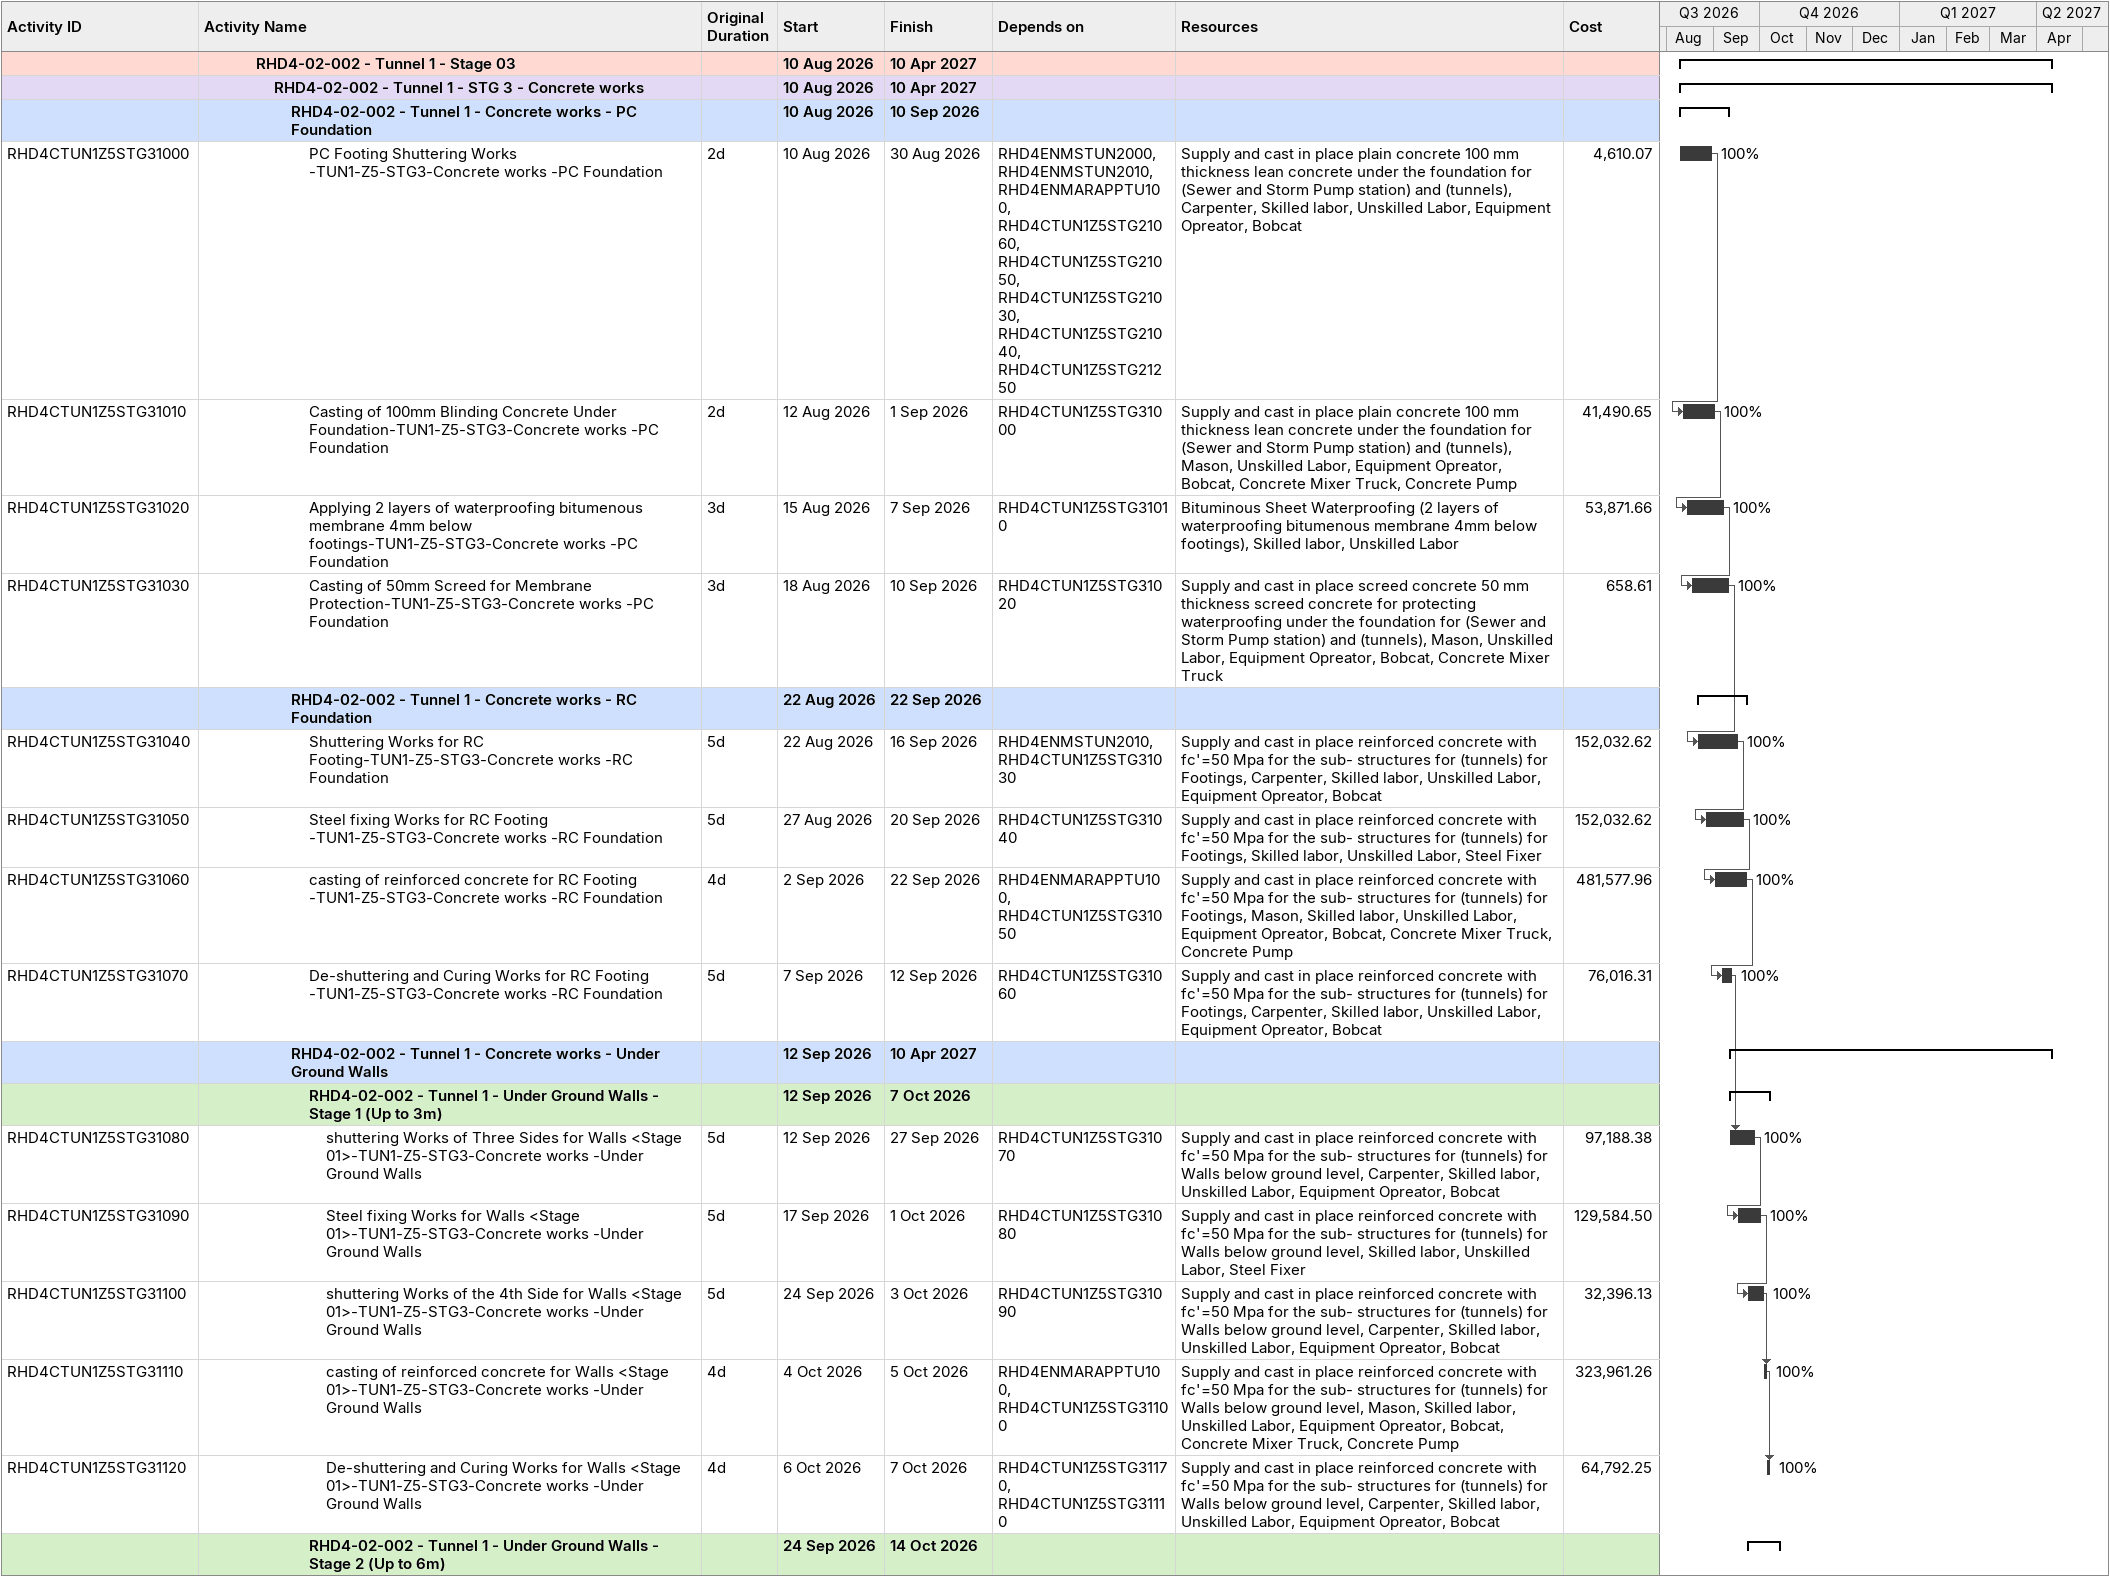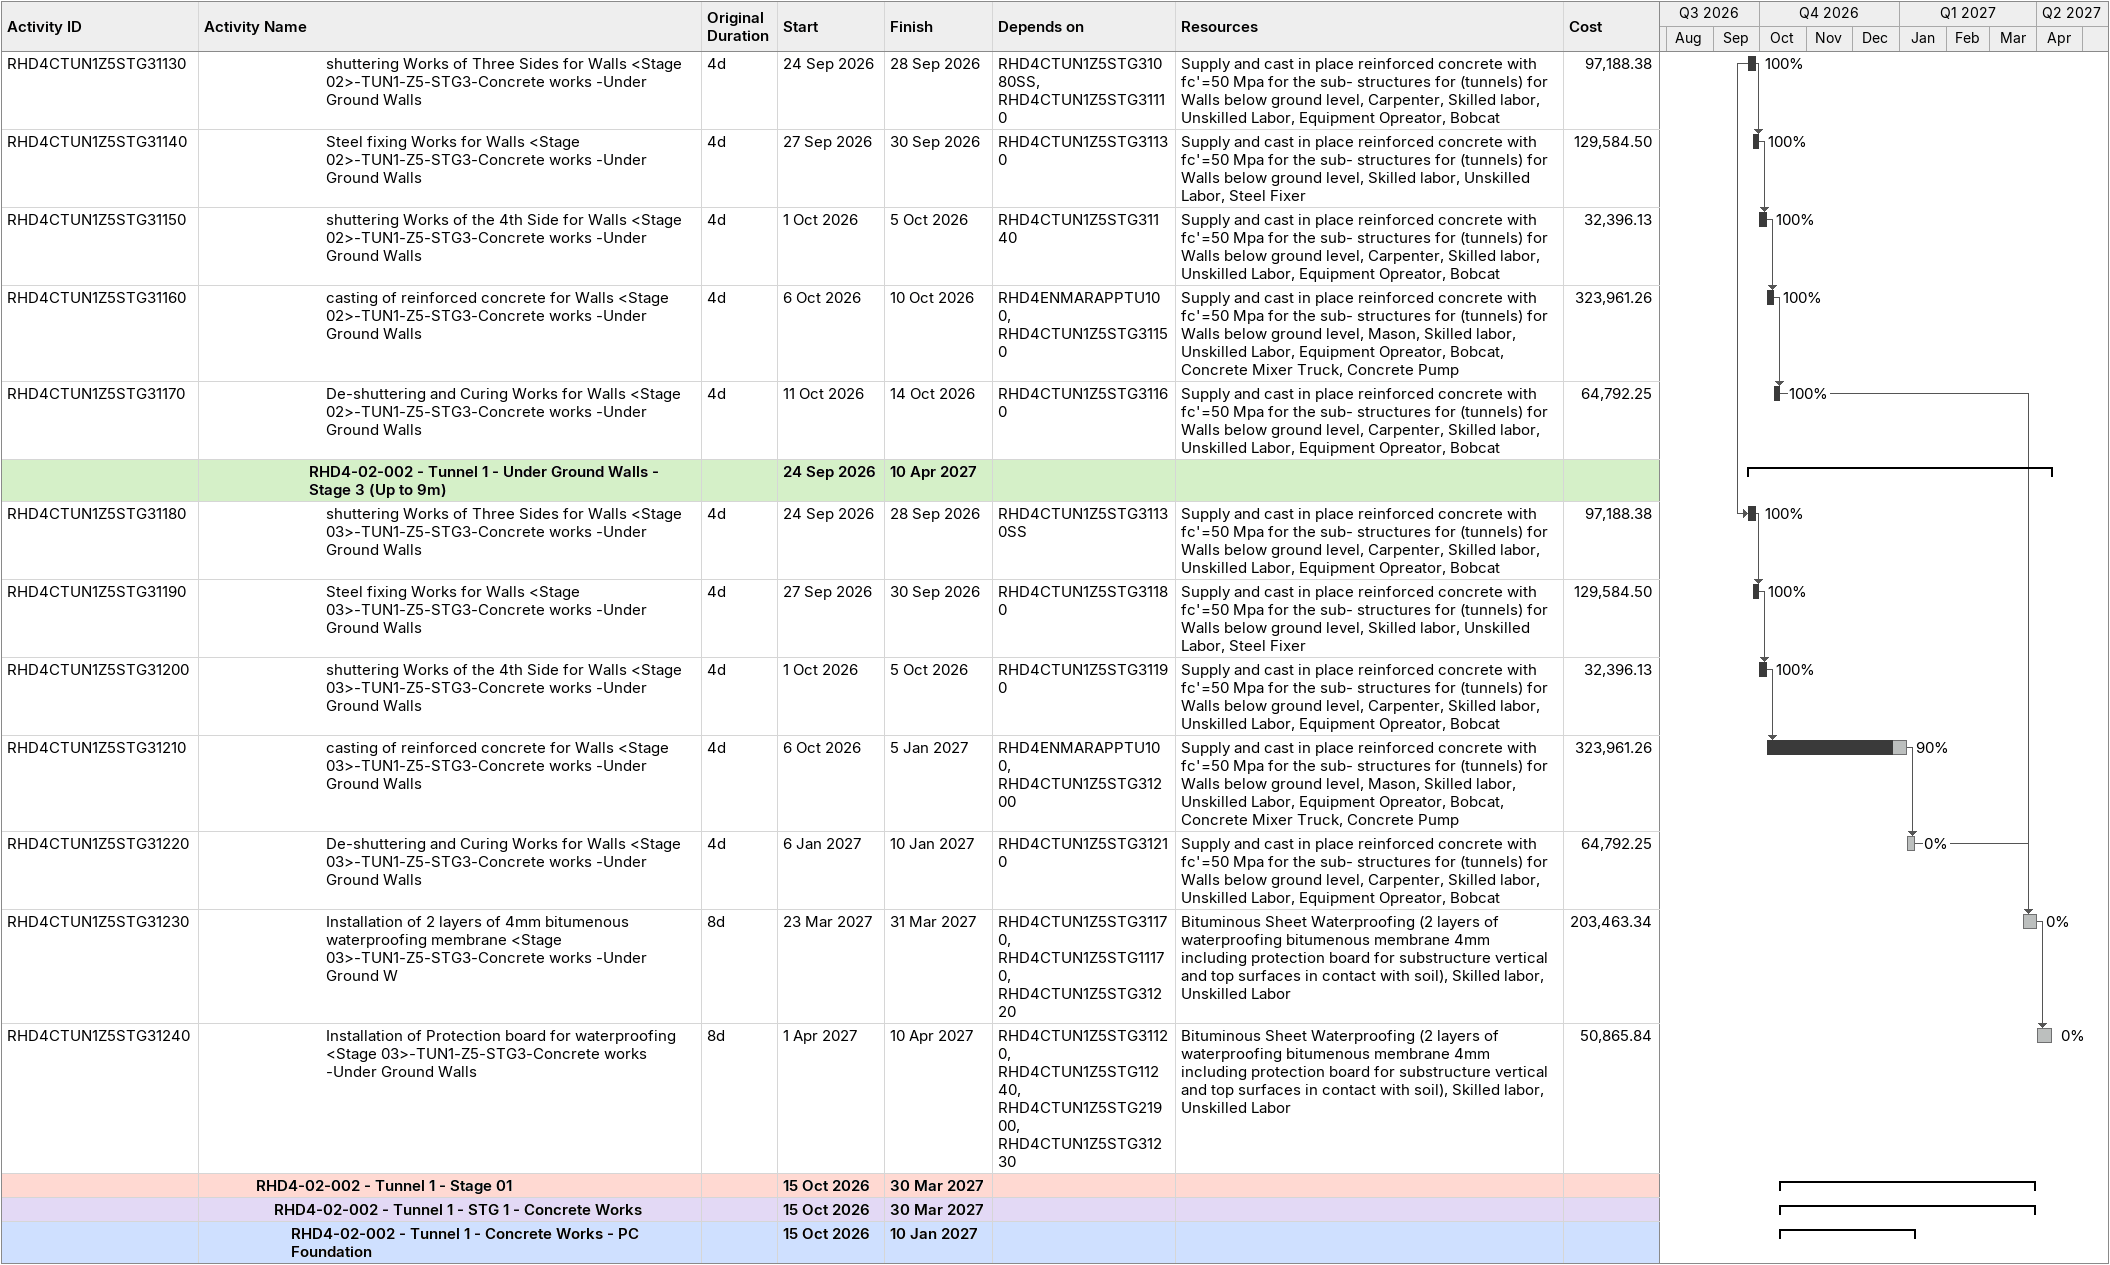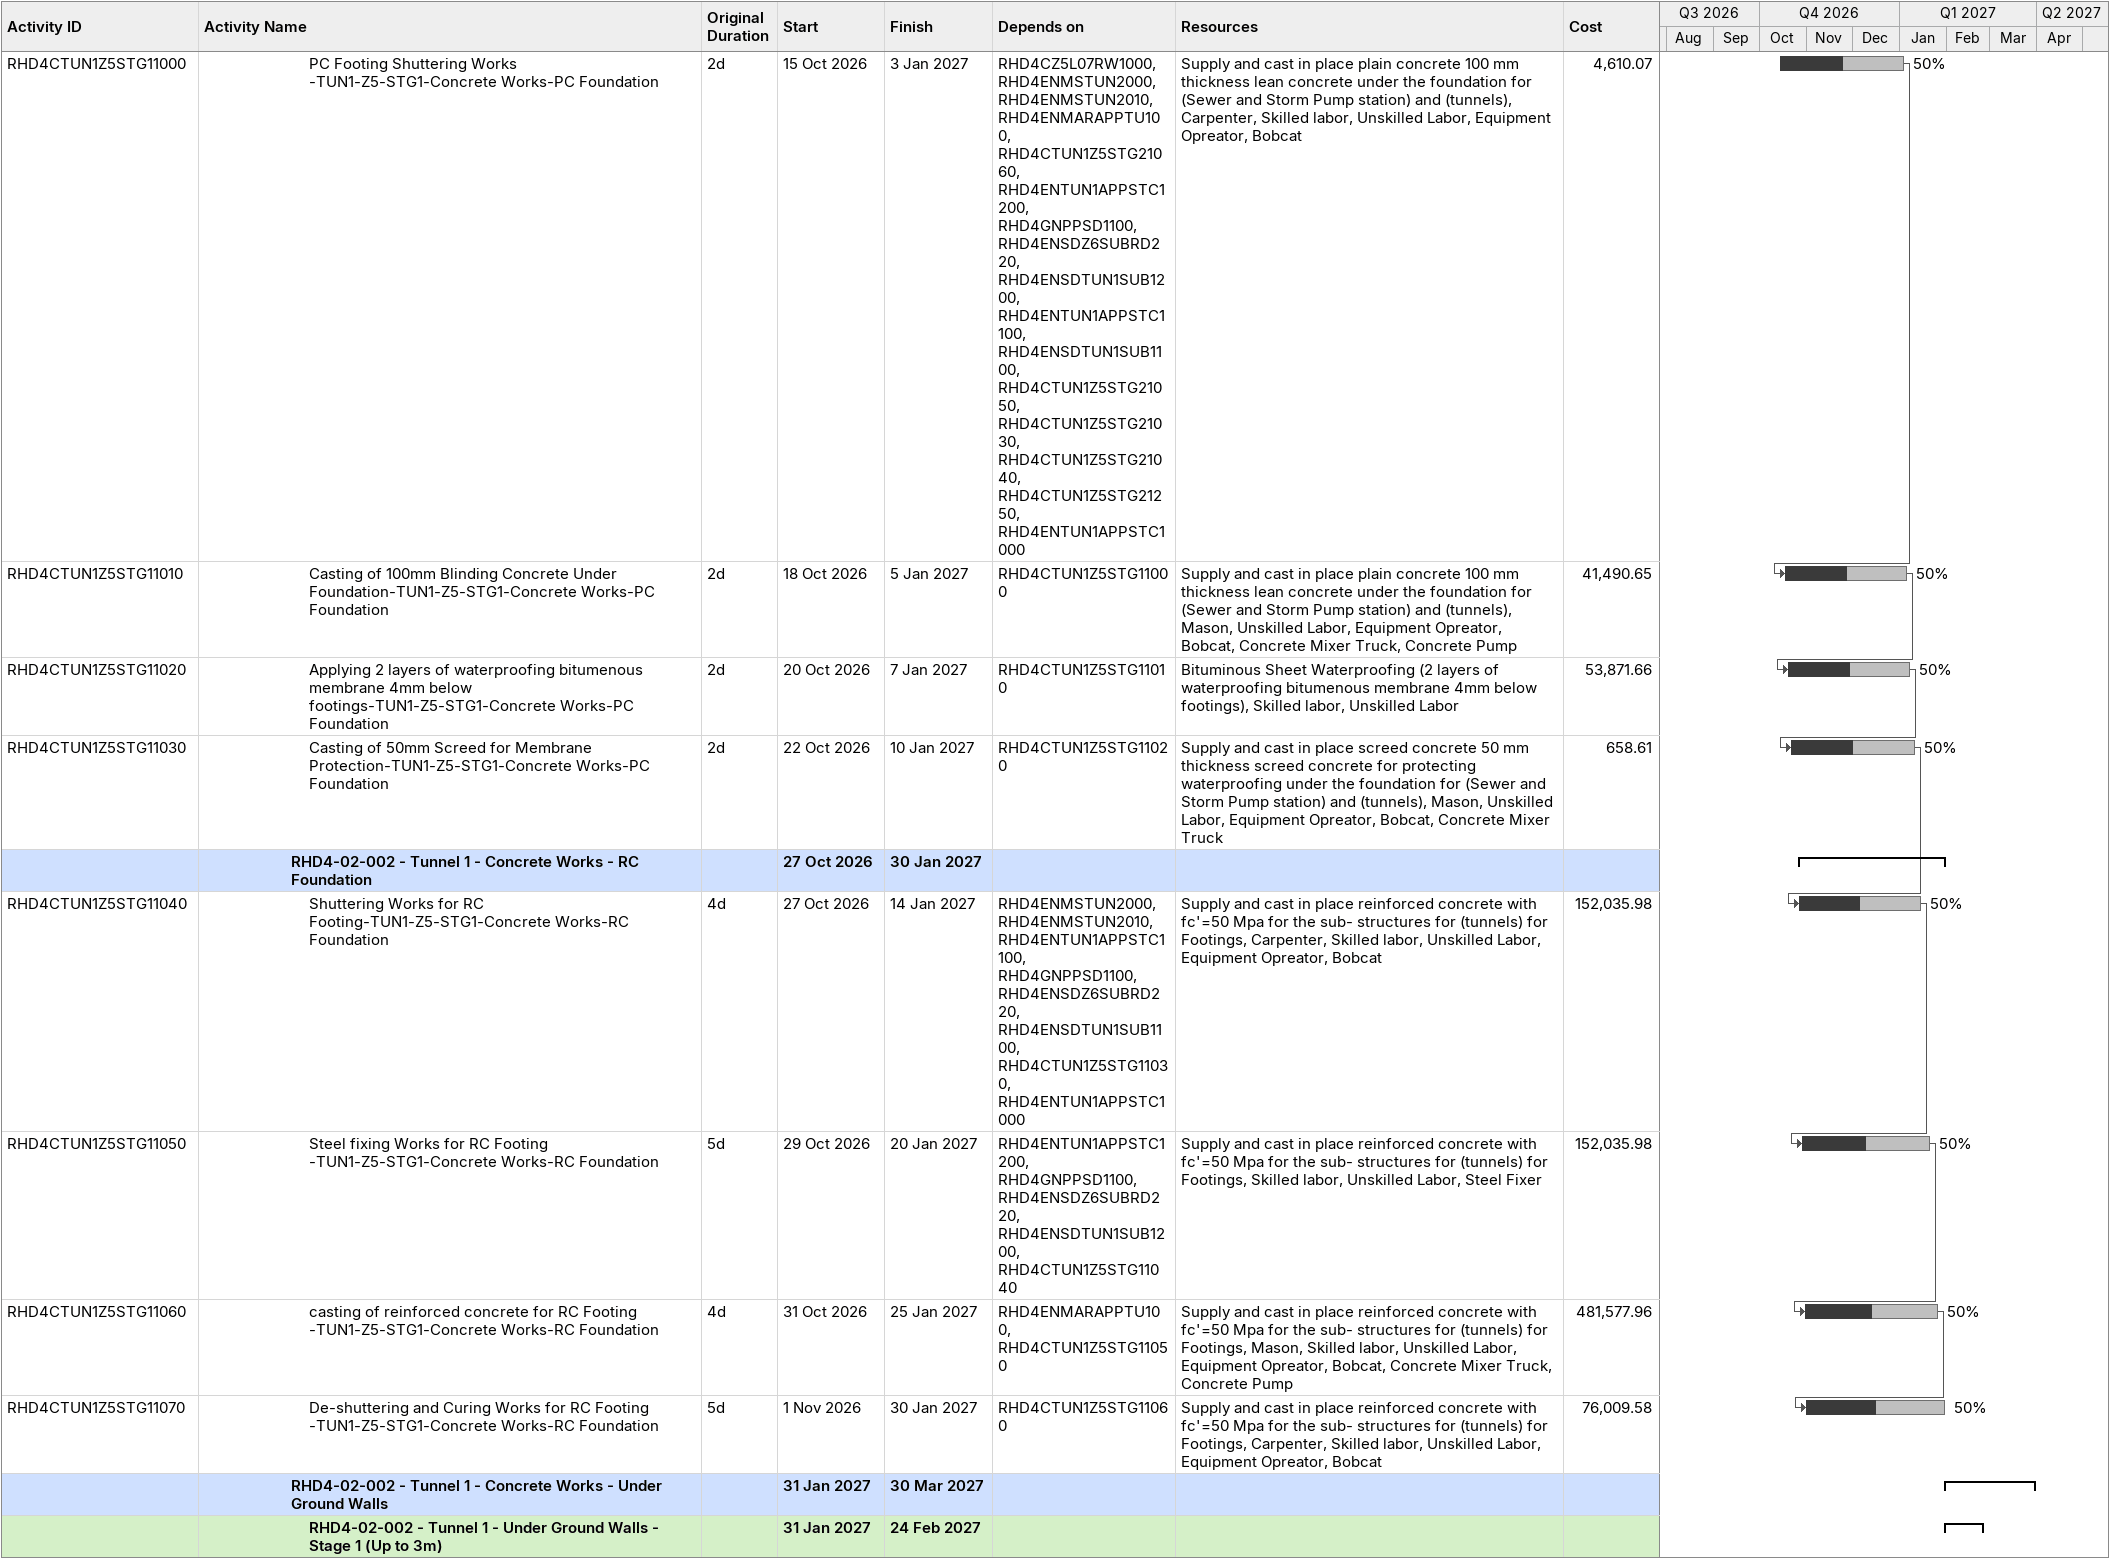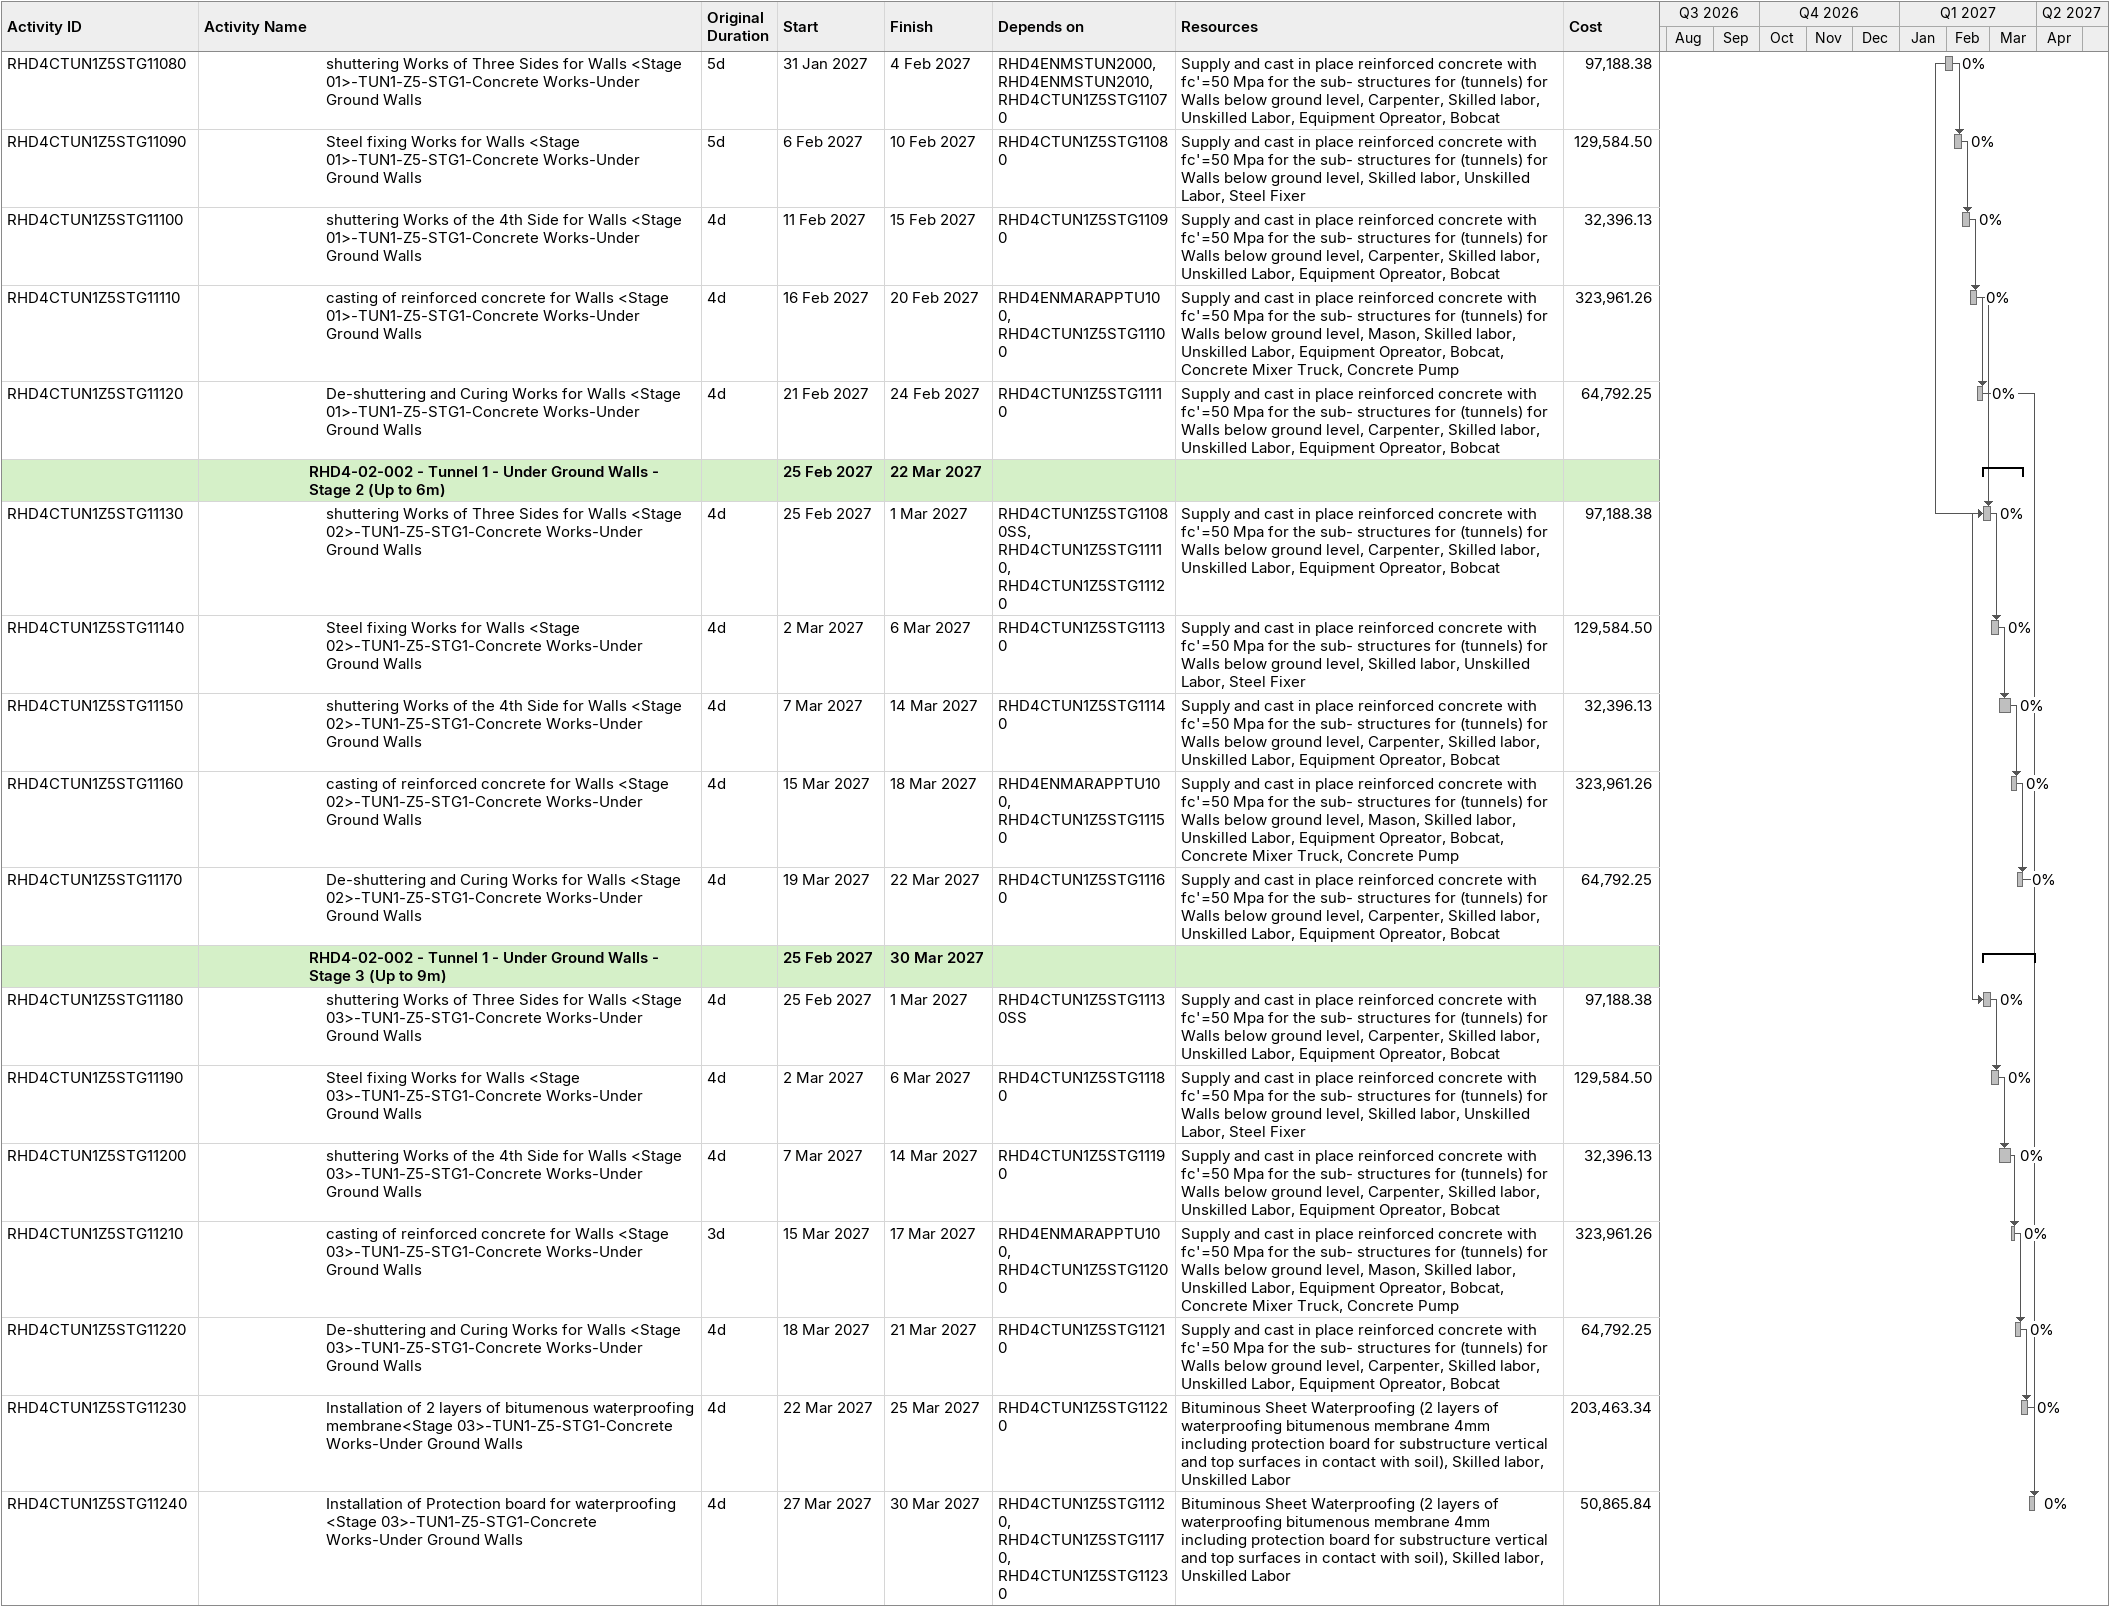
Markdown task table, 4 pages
| ID | Level | Task | Original duration | Start | Finish | Predecessors | Resources | % complete | Cost |
|---|---|---|---|---|---|---|---|---|---|
|  | 4 | **RHD4-02-002 - Tunnel 1 - Stage 03** |  | 2026-08-10 | 2027-04-10 |  |  |  |  |
|  | 5 | **RHD4-02-002 - Tunnel 1 - STG 3 - Concrete works** |  | 2026-08-10 | 2027-04-10 |  |  |  |  |
|  | 6 | **RHD4-02-002 - Tunnel 1 - Concrete works - PC Foundation** |  | 2026-08-10 | 2026-09-10 |  |  |  |  |
| RHD4CTUN1Z5STG31000 | 7 | PC Footing Shuttering Works -TUN1-Z5-STG3-Concrete works -PC Foundation | 2d | 2026-08-10 | 2026-08-30 | RHD4ENMSTUN2000, RHD4ENMSTUN2010, RHD4ENMARAPPTU100, RHD4CTUN1Z5STG21060, RHD4CTUN1Z5STG21050, RHD4CTUN1Z5STG21030, RHD4CTUN1Z5STG21040, RHD4CTUN1Z5STG21250 | Supply and cast in place plain concrete 100 mm thickness lean concrete under the foundation for (Sewer and Storm Pump station) and (tunnels), Carpenter, Skilled labor, Unskilled Labor, Equipment Opreator, Bobcat | 100 | 4610.07 |
| RHD4CTUN1Z5STG31010 | 7 | Casting of 100mm Blinding Concrete Under Foundation-TUN1-Z5-STG3-Concrete works -PC Foundation | 2d | 2026-08-12 | 2026-09-01 | RHD4CTUN1Z5STG31000 | Supply and cast in place plain concrete 100 mm thickness lean concrete under the foundation for (Sewer and Storm Pump station) and (tunnels), Mason, Unskilled Labor, Equipment Opreator, Bobcat, Concrete Mixer Truck, Concrete Pump | 100 | 41490.65 |
| RHD4CTUN1Z5STG31020 | 7 | Applying 2 layers of waterproofing bitumenous membrane 4mm below footings-TUN1-Z5-STG3-Concrete works -PC Foundation | 3d | 2026-08-15 | 2026-09-07 | RHD4CTUN1Z5STG31010 | Bituminous Sheet Waterproofing (2 layers of waterproofing bitumenous membrane 4mm below footings), Skilled labor, Unskilled Labor | 100 | 53871.66 |
| RHD4CTUN1Z5STG31030 | 7 | Casting of 50mm Screed for Membrane Protection-TUN1-Z5-STG3-Concrete works -PC Foundation | 3d | 2026-08-18 | 2026-09-10 | RHD4CTUN1Z5STG31020 | Supply and cast in place screed concrete 50 mm thickness screed concrete for protecting waterproofing under the foundation for (Sewer and Storm Pump station) and (tunnels), Mason, Unskilled Labor, Equipment Opreator, Bobcat, Concrete Mixer Truck | 100 | 658.61 |
|  | 6 | **RHD4-02-002 - Tunnel 1 - Concrete works - RC Foundation** |  | 2026-08-22 | 2026-09-22 |  |  |  |  |
| RHD4CTUN1Z5STG31040 | 7 | Shuttering Works for RC Footing-TUN1-Z5-STG3-Concrete works -RC Foundation | 5d | 2026-08-22 | 2026-09-16 | RHD4ENMSTUN2010, RHD4CTUN1Z5STG31030 | Supply and cast in place reinforced concrete with fc'=50 Mpa for the sub- structures for (tunnels) for Footings, Carpenter, Skilled labor, Unskilled Labor, Equipment Opreator, Bobcat | 100 | 152032.62 |
| RHD4CTUN1Z5STG31050 | 7 | Steel fixing Works for RC Footing -TUN1-Z5-STG3-Concrete works -RC Foundation | 5d | 2026-08-27 | 2026-09-20 | RHD4CTUN1Z5STG31040 | Supply and cast in place reinforced concrete with fc'=50 Mpa for the sub- structures for (tunnels) for Footings, Skilled labor, Unskilled Labor, Steel Fixer | 100 | 152032.62 |
| RHD4CTUN1Z5STG31060 | 7 | casting of reinforced concrete for RC Footing -TUN1-Z5-STG3-Concrete works -RC Foundation | 4d | 2026-09-02 | 2026-09-22 | RHD4ENMARAPPTU100, RHD4CTUN1Z5STG31050 | Supply and cast in place reinforced concrete with fc'=50 Mpa for the sub- structures for (tunnels) for Footings, Mason, Skilled labor, Unskilled Labor, Equipment Opreator, Bobcat, Concrete Mixer Truck, Concrete Pump | 100 | 481577.96 |
| RHD4CTUN1Z5STG31070 | 7 | De-shuttering and Curing Works for RC Footing -TUN1-Z5-STG3-Concrete works -RC Foundation | 5d | 2026-09-07 | 2026-09-12 | RHD4CTUN1Z5STG31060 | Supply and cast in place reinforced concrete with fc'=50 Mpa for the sub- structures for (tunnels) for Footings, Carpenter, Skilled labor, Unskilled Labor, Equipment Opreator, Bobcat | 100 | 76016.31 |
|  | 6 | **RHD4-02-002 - Tunnel 1 - Concrete works - Under Ground Walls** |  | 2026-09-12 | 2027-04-10 |  |  |  |  |
|  | 7 | **RHD4-02-002 - Tunnel 1 - Under Ground Walls - Stage 1 (Up to 3m)** |  | 2026-09-12 | 2026-10-07 |  |  |  |  |
| RHD4CTUN1Z5STG31080 | 8 | shuttering Works of Three Sides for Walls <Stage 01>-TUN1-Z5-STG3-Concrete works -Under Ground Walls | 5d | 2026-09-12 | 2026-09-27 | RHD4CTUN1Z5STG31070 | Supply and cast in place reinforced concrete with fc'=50 Mpa for the sub- structures for (tunnels) for Walls below ground level, Carpenter, Skilled labor, Unskilled Labor, Equipment Opreator, Bobcat | 100 | 97188.38 |
| RHD4CTUN1Z5STG31090 | 8 | Steel fixing Works for Walls <Stage 01>-TUN1-Z5-STG3-Concrete works -Under Ground Walls | 5d | 2026-09-17 | 2026-10-01 | RHD4CTUN1Z5STG31080 | Supply and cast in place reinforced concrete with fc'=50 Mpa for the sub- structures for (tunnels) for Walls below ground level, Skilled labor, Unskilled Labor, Steel Fixer | 100 | 129584.50 |
| RHD4CTUN1Z5STG31100 | 8 | shuttering Works of the 4th Side for Walls <Stage 01>-TUN1-Z5-STG3-Concrete works -Under Ground Walls | 5d | 2026-09-24 | 2026-10-03 | RHD4CTUN1Z5STG31090 | Supply and cast in place reinforced concrete with fc'=50 Mpa for the sub- structures for (tunnels) for Walls below ground level, Carpenter, Skilled labor, Unskilled Labor, Equipment Opreator, Bobcat | 100 | 32396.13 |
| RHD4CTUN1Z5STG31110 | 8 | casting of reinforced concrete for Walls <Stage 01>-TUN1-Z5-STG3-Concrete works -Under Ground Walls | 4d | 2026-10-04 | 2026-10-05 | RHD4ENMARAPPTU100, RHD4CTUN1Z5STG31100 | Supply and cast in place reinforced concrete with fc'=50 Mpa for the sub- structures for (tunnels) for Walls below ground level, Mason, Skilled labor, Unskilled Labor, Equipment Opreator, Bobcat, Concrete Mixer Truck, Concrete Pump | 100 | 323961.26 |
| RHD4CTUN1Z5STG31120 | 8 | De-shuttering and Curing Works for Walls <Stage 01>-TUN1-Z5-STG3-Concrete works -Under Ground Walls | 4d | 2026-10-06 | 2026-10-07 | RHD4CTUN1Z5STG31170, RHD4CTUN1Z5STG31110 | Supply and cast in place reinforced concrete with fc'=50 Mpa for the sub- structures for (tunnels) for Walls below ground level, Carpenter, Skilled labor, Unskilled Labor, Equipment Opreator, Bobcat | 100 | 64792.25 |
|  | 7 | **RHD4-02-002 - Tunnel 1 - Under Ground Walls - Stage 2 (Up to 6m)** |  | 2026-09-24 | 2026-10-14 |  |  |  |  |
| RHD4CTUN1Z5STG31130 | 8 | shuttering Works of Three Sides for Walls <Stage 02>-TUN1-Z5-STG3-Concrete works -Under Ground Walls | 4d | 2026-09-24 | 2026-09-28 | RHD4CTUN1Z5STG31080SS, RHD4CTUN1Z5STG31110 | Supply and cast in place reinforced concrete with fc'=50 Mpa for the sub- structures for (tunnels) for Walls below ground level, Carpenter, Skilled labor, Unskilled Labor, Equipment Opreator, Bobcat | 100 | 97188.38 |
| RHD4CTUN1Z5STG31140 | 8 | Steel fixing Works for Walls <Stage 02>-TUN1-Z5-STG3-Concrete works -Under Ground Walls | 4d | 2026-09-27 | 2026-09-30 | RHD4CTUN1Z5STG31130 | Supply and cast in place reinforced concrete with fc'=50 Mpa for the sub- structures for (tunnels) for Walls below ground level, Skilled labor, Unskilled Labor, Steel Fixer | 100 | 129584.50 |
| RHD4CTUN1Z5STG31150 | 8 | shuttering Works of the 4th Side for Walls <Stage 02>-TUN1-Z5-STG3-Concrete works -Under Ground Walls | 4d | 2026-10-01 | 2026-10-05 | RHD4CTUN1Z5STG31140 | Supply and cast in place reinforced concrete with fc'=50 Mpa for the sub- structures for (tunnels) for Walls below ground level, Carpenter, Skilled labor, Unskilled Labor, Equipment Opreator, Bobcat | 100 | 32396.13 |
| RHD4CTUN1Z5STG31160 | 8 | casting of reinforced concrete for Walls <Stage 02>-TUN1-Z5-STG3-Concrete works -Under Ground Walls | 4d | 2026-10-06 | 2026-10-10 | RHD4ENMARAPPTU100, RHD4CTUN1Z5STG31150 | Supply and cast in place reinforced concrete with fc'=50 Mpa for the sub- structures for (tunnels) for Walls below ground level, Mason, Skilled labor, Unskilled Labor, Equipment Opreator, Bobcat, Concrete Mixer Truck, Concrete Pump | 100 | 323961.26 |
| RHD4CTUN1Z5STG31170 | 8 | De-shuttering and Curing Works for Walls <Stage 02>-TUN1-Z5-STG3-Concrete works -Under Ground Walls | 4d | 2026-10-11 | 2026-10-14 | RHD4CTUN1Z5STG31160 | Supply and cast in place reinforced concrete with fc'=50 Mpa for the sub- structures for (tunnels) for Walls below ground level, Carpenter, Skilled labor, Unskilled Labor, Equipment Opreator, Bobcat | 100 | 64792.25 |
|  | 7 | **RHD4-02-002 - Tunnel 1 - Under Ground Walls - Stage 3 (Up to 9m)** |  | 2026-09-24 | 2027-04-10 |  |  |  |  |
| RHD4CTUN1Z5STG31180 | 8 | shuttering Works of Three Sides for Walls <Stage 03>-TUN1-Z5-STG3-Concrete works -Under Ground Walls | 4d | 2026-09-24 | 2026-09-28 | RHD4CTUN1Z5STG31130SS | Supply and cast in place reinforced concrete with fc'=50 Mpa for the sub- structures for (tunnels) for Walls below ground level, Carpenter, Skilled labor, Unskilled Labor, Equipment Opreator, Bobcat | 100 | 97188.38 |
| RHD4CTUN1Z5STG31190 | 8 | Steel fixing Works for Walls <Stage 03>-TUN1-Z5-STG3-Concrete works -Under Ground Walls | 4d | 2026-09-27 | 2026-09-30 | RHD4CTUN1Z5STG31180 | Supply and cast in place reinforced concrete with fc'=50 Mpa for the sub- structures for (tunnels) for Walls below ground level, Skilled labor, Unskilled Labor, Steel Fixer | 100 | 129584.50 |
| RHD4CTUN1Z5STG31200 | 8 | shuttering Works of the 4th Side for Walls <Stage 03>-TUN1-Z5-STG3-Concrete works -Under Ground Walls | 4d | 2026-10-01 | 2026-10-05 | RHD4CTUN1Z5STG31190 | Supply and cast in place reinforced concrete with fc'=50 Mpa for the sub- structures for (tunnels) for Walls below ground level, Carpenter, Skilled labor, Unskilled Labor, Equipment Opreator, Bobcat | 100 | 32396.13 |
| RHD4CTUN1Z5STG31210 | 8 | casting of reinforced concrete for Walls <Stage 03>-TUN1-Z5-STG3-Concrete works -Under Ground Walls | 4d | 2026-10-06 | 2027-01-05 | RHD4ENMARAPPTU100, RHD4CTUN1Z5STG31200 | Supply and cast in place reinforced concrete with fc'=50 Mpa for the sub- structures for (tunnels) for Walls below ground level, Mason, Skilled labor, Unskilled Labor, Equipment Opreator, Bobcat, Concrete Mixer Truck, Concrete Pump | 90 | 323961.26 |
| RHD4CTUN1Z5STG31220 | 8 | De-shuttering and Curing Works for Walls <Stage 03>-TUN1-Z5-STG3-Concrete works -Under Ground Walls | 4d | 2027-01-06 | 2027-01-10 | RHD4CTUN1Z5STG31210 | Supply and cast in place reinforced concrete with fc'=50 Mpa for the sub- structures for (tunnels) for Walls below ground level, Carpenter, Skilled labor, Unskilled Labor, Equipment Opreator, Bobcat | 0 | 64792.25 |
| RHD4CTUN1Z5STG31230 | 8 | Installation of 2 layers of 4mm bitumenous waterproofing membrane <Stage 03>-TUN1-Z5-STG3-Concrete works -Under Ground W | 8d | 2027-03-23 | 2027-03-31 | RHD4CTUN1Z5STG31170, RHD4CTUN1Z5STG11170, RHD4CTUN1Z5STG31220 | Bituminous Sheet Waterproofing (2 layers of waterproofing bitumenous membrane 4mm including protection board for substructure vertical and top surfaces in contact with soil), Skilled labor, Unskilled Labor | 0 | 203463.34 |
| RHD4CTUN1Z5STG31240 | 8 | Installation of Protection board for waterproofing <Stage 03>-TUN1-Z5-STG3-Concrete works -Under Ground Walls | 8d | 2027-04-01 | 2027-04-10 | RHD4CTUN1Z5STG31120, RHD4CTUN1Z5STG11240, RHD4CTUN1Z5STG21900, RHD4CTUN1Z5STG31230 | Bituminous Sheet Waterproofing (2 layers of waterproofing bitumenous membrane 4mm including protection board for substructure vertical and top surfaces in contact with soil), Skilled labor, Unskilled Labor | 0 | 50865.84 |
|  | 4 | **RHD4-02-002 - Tunnel 1 - Stage 01** |  | 2026-10-15 | 2027-03-30 |  |  |  |  |
|  | 5 | **RHD4-02-002 - Tunnel 1 - STG 1 - Concrete Works** |  | 2026-10-15 | 2027-03-30 |  |  |  |  |
|  | 6 | **RHD4-02-002 - Tunnel 1 - Concrete Works - PC Foundation** |  | 2026-10-15 | 2027-01-10 |  |  |  |  |
| RHD4CTUN1Z5STG11000 | 7 | PC Footing Shuttering Works -TUN1-Z5-STG1-Concrete Works-PC Foundation | 2d | 2026-10-15 | 2027-01-03 | RHD4CZ5L07RW1000, RHD4ENMSTUN2000, RHD4ENMSTUN2010, RHD4ENMARAPPTU100, RHD4CTUN1Z5STG21060, RHD4ENTUN1APPSTC1200, RHD4GNPPSD1100, RHD4ENSDZ6SUBRD220, RHD4ENSDTUN1SUB1200, RHD4ENTUN1APPSTC1100, RHD4ENSDTUN1SUB1100, RHD4CTUN1Z5STG21050, RHD4CTUN1Z5STG21030, RHD4CTUN1Z5STG21040, RHD4CTUN1Z5STG21250, RHD4ENTUN1APPSTC1000 | Supply and cast in place plain concrete 100 mm thickness lean concrete under the foundation for (Sewer and Storm Pump station) and (tunnels), Carpenter, Skilled labor, Unskilled Labor, Equipment Opreator, Bobcat | 50 | 4610.07 |
| RHD4CTUN1Z5STG11010 | 7 | Casting of 100mm Blinding Concrete Under Foundation-TUN1-Z5-STG1-Concrete Works-PC Foundation | 2d | 2026-10-18 | 2027-01-05 | RHD4CTUN1Z5STG11000 | Supply and cast in place plain concrete 100 mm thickness lean concrete under the foundation for (Sewer and Storm Pump station) and (tunnels), Mason, Unskilled Labor, Equipment Opreator, Bobcat, Concrete Mixer Truck, Concrete Pump | 50 | 41490.65 |
| RHD4CTUN1Z5STG11020 | 7 | Applying 2 layers of waterproofing bitumenous membrane 4mm below footings-TUN1-Z5-STG1-Concrete Works-PC Foundation | 2d | 2026-10-20 | 2027-01-07 | RHD4CTUN1Z5STG11010 | Bituminous Sheet Waterproofing (2 layers of waterproofing bitumenous membrane 4mm below footings), Skilled labor, Unskilled Labor | 50 | 53871.66 |
| RHD4CTUN1Z5STG11030 | 7 | Casting of 50mm Screed for Membrane Protection-TUN1-Z5-STG1-Concrete Works-PC Foundation | 2d | 2026-10-22 | 2027-01-10 | RHD4CTUN1Z5STG11020 | Supply and cast in place screed concrete 50 mm thickness screed concrete for protecting waterproofing under the foundation for (Sewer and Storm Pump station) and (tunnels), Mason, Unskilled Labor, Equipment Opreator, Bobcat, Concrete Mixer Truck | 50 | 658.61 |
|  | 6 | **RHD4-02-002 - Tunnel 1 - Concrete Works - RC Foundation** |  | 2026-10-27 | 2027-01-30 |  |  |  |  |
| RHD4CTUN1Z5STG11040 | 7 | Shuttering Works for RC Footing-TUN1-Z5-STG1-Concrete Works-RC Foundation | 4d | 2026-10-27 | 2027-01-14 | RHD4ENMSTUN2000, RHD4ENMSTUN2010, RHD4ENTUN1APPSTC1100, RHD4GNPPSD1100, RHD4ENSDZ6SUBRD220, RHD4ENSDTUN1SUB1100, RHD4CTUN1Z5STG11030, RHD4ENTUN1APPSTC1000 | Supply and cast in place reinforced concrete with fc'=50 Mpa for the sub- structures for (tunnels) for Footings, Carpenter, Skilled labor, Unskilled Labor, Equipment Opreator, Bobcat | 50 | 152035.98 |
| RHD4CTUN1Z5STG11050 | 7 | Steel fixing Works for RC Footing -TUN1-Z5-STG1-Concrete Works-RC Foundation | 5d | 2026-10-29 | 2027-01-20 | RHD4ENTUN1APPSTC1200, RHD4GNPPSD1100, RHD4ENSDZ6SUBRD220, RHD4ENSDTUN1SUB1200, RHD4CTUN1Z5STG11040 | Supply and cast in place reinforced concrete with fc'=50 Mpa for the sub- structures for (tunnels) for Footings, Skilled labor, Unskilled Labor, Steel Fixer | 50 | 152035.98 |
| RHD4CTUN1Z5STG11060 | 7 | casting of reinforced concrete for RC Footing -TUN1-Z5-STG1-Concrete Works-RC Foundation | 4d | 2026-10-31 | 2027-01-25 | RHD4ENMARAPPTU100, RHD4CTUN1Z5STG11050 | Supply and cast in place reinforced concrete with fc'=50 Mpa for the sub- structures for (tunnels) for Footings, Mason, Skilled labor, Unskilled Labor, Equipment Opreator, Bobcat, Concrete Mixer Truck, Concrete Pump | 50 | 481577.96 |
| RHD4CTUN1Z5STG11070 | 7 | De-shuttering and Curing Works for RC Footing -TUN1-Z5-STG1-Concrete Works-RC Foundation | 5d | 2026-11-01 | 2027-01-30 | RHD4CTUN1Z5STG11060 | Supply and cast in place reinforced concrete with fc'=50 Mpa for the sub- structures for (tunnels) for Footings, Carpenter, Skilled labor, Unskilled Labor, Equipment Opreator, Bobcat | 50 | 76009.58 |
|  | 6 | **RHD4-02-002 - Tunnel 1 - Concrete Works - Under Ground Walls** |  | 2027-01-31 | 2027-03-30 |  |  |  |  |
|  | 7 | **RHD4-02-002 - Tunnel 1 - Under Ground Walls - Stage 1 (Up to 3m)** |  | 2027-01-31 | 2027-02-24 |  |  |  |  |
| RHD4CTUN1Z5STG11080 | 8 | shuttering Works of Three Sides for Walls <Stage 01>-TUN1-Z5-STG1-Concrete Works-Under Ground Walls | 5d | 2027-01-31 | 2027-02-04 | RHD4ENMSTUN2000, RHD4ENMSTUN2010, RHD4CTUN1Z5STG11070 | Supply and cast in place reinforced concrete with fc'=50 Mpa for the sub- structures for (tunnels) for Walls below ground level, Carpenter, Skilled labor, Unskilled Labor, Equipment Opreator, Bobcat | 0 | 97188.38 |
| RHD4CTUN1Z5STG11090 | 8 | Steel fixing Works for Walls <Stage 01>-TUN1-Z5-STG1-Concrete Works-Under Ground Walls | 5d | 2027-02-06 | 2027-02-10 | RHD4CTUN1Z5STG11080 | Supply and cast in place reinforced concrete with fc'=50 Mpa for the sub- structures for (tunnels) for Walls below ground level, Skilled labor, Unskilled Labor, Steel Fixer | 0 | 129584.50 |
| RHD4CTUN1Z5STG11100 | 8 | shuttering Works of the 4th Side for Walls <Stage 01>-TUN1-Z5-STG1-Concrete Works-Under Ground Walls | 4d | 2027-02-11 | 2027-02-15 | RHD4CTUN1Z5STG11090 | Supply and cast in place reinforced concrete with fc'=50 Mpa for the sub- structures for (tunnels) for Walls below ground level, Carpenter, Skilled labor, Unskilled Labor, Equipment Opreator, Bobcat | 0 | 32396.13 |
| RHD4CTUN1Z5STG11110 | 8 | casting of reinforced concrete for Walls <Stage 01>-TUN1-Z5-STG1-Concrete Works-Under Ground Walls | 4d | 2027-02-16 | 2027-02-20 | RHD4ENMARAPPTU100, RHD4CTUN1Z5STG11100 | Supply and cast in place reinforced concrete with fc'=50 Mpa for the sub- structures for (tunnels) for Walls below ground level, Mason, Skilled labor, Unskilled Labor, Equipment Opreator, Bobcat, Concrete Mixer Truck, Concrete Pump | 0 | 323961.26 |
| RHD4CTUN1Z5STG11120 | 8 | De-shuttering and Curing Works for Walls <Stage 01>-TUN1-Z5-STG1-Concrete Works-Under Ground Walls | 4d | 2027-02-21 | 2027-02-24 | RHD4CTUN1Z5STG11110 | Supply and cast in place reinforced concrete with fc'=50 Mpa for the sub- structures for (tunnels) for Walls below ground level, Carpenter, Skilled labor, Unskilled Labor, Equipment Opreator, Bobcat | 0 | 64792.25 |
|  | 7 | **RHD4-02-002 - Tunnel 1 - Under Ground Walls - Stage 2 (Up to 6m)** |  | 2027-02-25 | 2027-03-22 |  |  |  |  |
| RHD4CTUN1Z5STG11130 | 8 | shuttering Works of Three Sides for Walls <Stage 02>-TUN1-Z5-STG1-Concrete Works-Under Ground Walls | 4d | 2027-02-25 | 2027-03-01 | RHD4CTUN1Z5STG11080SS, RHD4CTUN1Z5STG11110, RHD4CTUN1Z5STG11120 | Supply and cast in place reinforced concrete with fc'=50 Mpa for the sub- structures for (tunnels) for Walls below ground level, Carpenter, Skilled labor, Unskilled Labor, Equipment Opreator, Bobcat | 0 | 97188.38 |
| RHD4CTUN1Z5STG11140 | 8 | Steel fixing Works for Walls <Stage 02>-TUN1-Z5-STG1-Concrete Works-Under Ground Walls | 4d | 2027-03-02 | 2027-03-06 | RHD4CTUN1Z5STG11130 | Supply and cast in place reinforced concrete with fc'=50 Mpa for the sub- structures for (tunnels) for Walls below ground level, Skilled labor, Unskilled Labor, Steel Fixer | 0 | 129584.50 |
| RHD4CTUN1Z5STG11150 | 8 | shuttering Works of the 4th Side for Walls <Stage 02>-TUN1-Z5-STG1-Concrete Works-Under Ground Walls | 4d | 2027-03-07 | 2027-03-14 | RHD4CTUN1Z5STG11140 | Supply and cast in place reinforced concrete with fc'=50 Mpa for the sub- structures for (tunnels) for Walls below ground level, Carpenter, Skilled labor, Unskilled Labor, Equipment Opreator, Bobcat | 0 | 32396.13 |
| RHD4CTUN1Z5STG11160 | 8 | casting of reinforced concrete for Walls <Stage 02>-TUN1-Z5-STG1-Concrete Works-Under Ground Walls | 4d | 2027-03-15 | 2027-03-18 | RHD4ENMARAPPTU100, RHD4CTUN1Z5STG11150 | Supply and cast in place reinforced concrete with fc'=50 Mpa for the sub- structures for (tunnels) for Walls below ground level, Mason, Skilled labor, Unskilled Labor, Equipment Opreator, Bobcat, Concrete Mixer Truck, Concrete Pump | 0 | 323961.26 |
| RHD4CTUN1Z5STG11170 | 8 | De-shuttering and Curing Works for Walls <Stage 02>-TUN1-Z5-STG1-Concrete Works-Under Ground Walls | 4d | 2027-03-19 | 2027-03-22 | RHD4CTUN1Z5STG11160 | Supply and cast in place reinforced concrete with fc'=50 Mpa for the sub- structures for (tunnels) for Walls below ground level, Carpenter, Skilled labor, Unskilled Labor, Equipment Opreator, Bobcat | 0 | 64792.25 |
|  | 7 | **RHD4-02-002 - Tunnel 1 - Under Ground Walls - Stage 3 (Up to 9m)** |  | 2027-02-25 | 2027-03-30 |  |  |  |  |
| RHD4CTUN1Z5STG11180 | 8 | shuttering Works of Three Sides for Walls <Stage 03>-TUN1-Z5-STG1-Concrete Works-Under Ground Walls | 4d | 2027-02-25 | 2027-03-01 | RHD4CTUN1Z5STG11130SS | Supply and cast in place reinforced concrete with fc'=50 Mpa for the sub- structures for (tunnels) for Walls below ground level, Carpenter, Skilled labor, Unskilled Labor, Equipment Opreator, Bobcat | 0 | 97188.38 |
| RHD4CTUN1Z5STG11190 | 8 | Steel fixing Works for Walls <Stage 03>-TUN1-Z5-STG1-Concrete Works-Under Ground Walls | 4d | 2027-03-02 | 2027-03-06 | RHD4CTUN1Z5STG11180 | Supply and cast in place reinforced concrete with fc'=50 Mpa for the sub- structures for (tunnels) for Walls below ground level, Skilled labor, Unskilled Labor, Steel Fixer | 0 | 129584.50 |
| RHD4CTUN1Z5STG11200 | 8 | shuttering Works of the 4th Side for Walls <Stage 03>-TUN1-Z5-STG1-Concrete Works-Under Ground Walls | 4d | 2027-03-07 | 2027-03-14 | RHD4CTUN1Z5STG11190 | Supply and cast in place reinforced concrete with fc'=50 Mpa for the sub- structures for (tunnels) for Walls below ground level, Carpenter, Skilled labor, Unskilled Labor, Equipment Opreator, Bobcat | 0 | 32396.13 |
| RHD4CTUN1Z5STG11210 | 8 | casting of reinforced concrete for Walls <Stage 03>-TUN1-Z5-STG1-Concrete Works-Under Ground Walls | 3d | 2027-03-15 | 2027-03-17 | RHD4ENMARAPPTU100, RHD4CTUN1Z5STG11200 | Supply and cast in place reinforced concrete with fc'=50 Mpa for the sub- structures for (tunnels) for Walls below ground level, Mason, Skilled labor, Unskilled Labor, Equipment Opreator, Bobcat, Concrete Mixer Truck, Concrete Pump | 0 | 323961.26 |
| RHD4CTUN1Z5STG11220 | 8 | De-shuttering and Curing Works for Walls <Stage 03>-TUN1-Z5-STG1-Concrete Works-Under Ground Walls | 4d | 2027-03-18 | 2027-03-21 | RHD4CTUN1Z5STG11210 | Supply and cast in place reinforced concrete with fc'=50 Mpa for the sub- structures for (tunnels) for Walls below ground level, Carpenter, Skilled labor, Unskilled Labor, Equipment Opreator, Bobcat | 0 | 64792.25 |
| RHD4CTUN1Z5STG11230 | 8 | Installation of 2 layers of bitumenous waterproofing membrane<Stage 03>-TUN1-Z5-STG1-Concrete Works-Under Ground Walls | 4d | 2027-03-22 | 2027-03-25 | RHD4CTUN1Z5STG11220 | Bituminous Sheet Waterproofing (2 layers of waterproofing bitumenous membrane 4mm including protection board for substructure vertical and top surfaces in contact with soil), Skilled labor, Unskilled Labor | 0 | 203463.34 |
| RHD4CTUN1Z5STG11240 | 8 | Installation of Protection board for waterproofing <Stage 03>-TUN1-Z5-STG1-Concrete Works-Under Ground Walls | 4d | 2027-03-27 | 2027-03-30 | RHD4CTUN1Z5STG11120, RHD4CTUN1Z5STG11170, RHD4CTUN1Z5STG11230 | Bituminous Sheet Waterproofing (2 layers of waterproofing bitumenous membrane 4mm including protection board for substructure vertical and top surfaces in contact with soil), Skilled labor, Unskilled Labor | 0 | 50865.84 |
